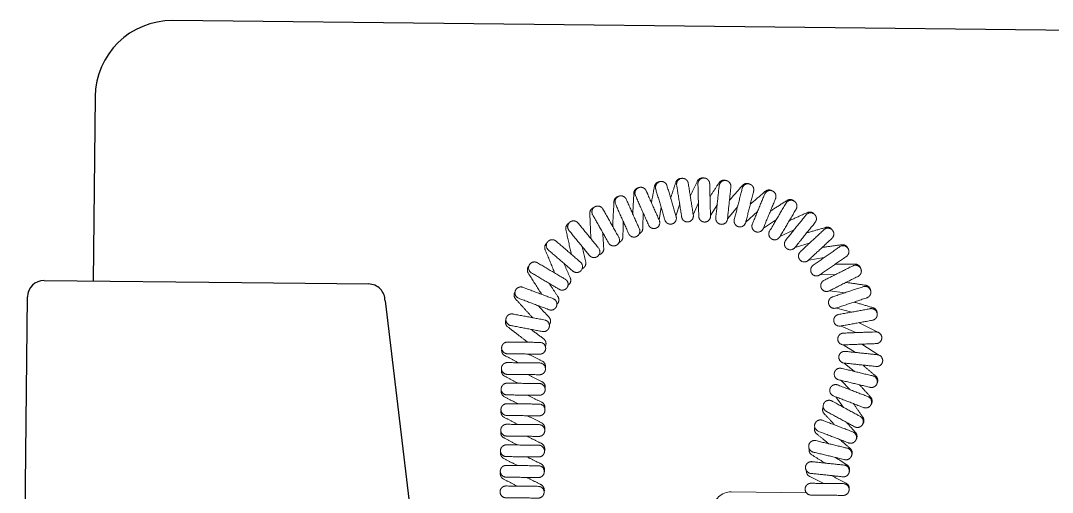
# Paper-space layout 'office1 floor1' of a CAD drawing. Header units: inches. Extents: x 0.3 to 10.8, y 1.4 to 4.2.
# Drawn here: x 1.2746 to 1.3861, y 2.1834 to 2.2344 of the extents above; entities that cross this region are included whole.
import ezdxf

# ---------------------------------------------------------------- set-up
doc = ezdxf.new("R2010")
doc.units = ezdxf.units.IN
doc.header["$MEASUREMENT"] = 0
doc.layers.get('0').update_dxf_attribs({"lineweight": 0})
doc.layers.add('EQUI', color=3, linetype='Continuous', lineweight=0)
doc.layers.add('EQUIP', color=3, linetype='Continuous', lineweight=0)

# ---------------------------------------------------------------- blocks, each defined once
blk = doc.blocks.new('IP PHONE')
at = {"layer": 'EQUI'}
blk.add_lwpolyline([(-60.62395608199586, 91.66312525438843), (-65.02895338892995, 91.66312525438843, 0.414213562373095), (-67.52839207394572, 89.16368656937266), (-67.52839207394572, 2.499438685015775, 0.414213562373095), (-65.02895338892995, 0), (-54.51309912833692, 0)], format="xyb", dxfattribs=at)
at = {"layer": 'EQUIP'}
for p, q in [((-54.01247084581138, -2.297539286104779), (-52.01555963078982, -1.331445680657737)), ((-50.47345876672864, -13.49976876071486), (-49.38252923803094, -12.01352599294779)), ((-49.75549662175428, -15.82632730683821), (-48.47990652803492, -14.49519442017538)), ((-49.34735356656444, -18.22669468522861), (-47.90892861007029, -17.07344775027735)), ((-49.5181211518925, -20.81866737545334), (-47.78428866033039, -19.76776699611037)), ((-44.52741616890253, -19.43877018401949), (-46.90179210156941, -20.94155242386901)), ((-49.86416788289517, -23.44914889695877), (-47.75466215439593, -22.55202922846655)), ((-44.67545505629053, -22.64253761347672), (-47.31517659470865, -23.95498281197121)), ((-50.51830206426314, -25.97692367021676), (-48.37413289917868, -25.40812674944056)), ((-51.5255179436316, -28.38587633171176), (-49.3222250968339, -28.12801602953476)), ((-52.86531153799626, -30.62696756974799), (-50.64774769360173, -30.68529317992994)), ((-54.51040850174383, -32.65457522179184), (-52.32371686687645, -33.02789939705218)), ((-56.42731941028103, -34.42742303894107), (-54.31601469678702, -35.10814598584278)), ((-58.57702147667374, -35.90942095097148), (-56.58408377325236, -36.88368511488807)), ((-60.91575296259975, -37.0703997738313), (-59.08175275415721, -38.31837193431528)), ((-75.58405773686121, -38.0794526478382), (-75.30755911319795, -39.88203479581136)), ((-73.21690949007893, -38.62250035813986), (-72.70749216907029, -40.37357085358764)), ((-70.79913059247656, -38.85192737612562), (-70.06551083600397, -40.52152491366746)), ((-68.3720898678888, -38.76380813737148), (-67.42682013609857, -40.32336544811966)), ((-65.9669860276735, -38.34177951533962), (-64.55887008579532, -40.0558976013744)), ((-63.39590405532562, -37.88672530232179), (-61.75817627753747, -39.38300034365517))]:
    blk.add_line(p, q, dxfattribs=at)
blk.add_ellipse((-53.69141485119309, -3.057465796042777), major_axis=(0.583337489018054, 0.5833374890180536), ratio=0.9999999999992037, start_param=1.185134917606463, end_param=2.416095553110706, dxfattribs=at)
for points, weights, degree, knots in [([(-96.67257109458887, -0.4736809569450884), (-94.40392067704991, -0.4736809569450884), (-92.13527025951095, -0.4736809569450884), (-91.31030647110354, -0.4736809613508512), (-91.3103064711018, 0.3512828270582986), (-91.31030647110003, 1.176246615467448), (-92.13527025950918, 1.176246615468926), (-94.40392067704991, 1.176246620285269), (-96.67257109458887, 1.176246620285269), (-97.49753488299567, 1.176246615469324), (-97.49753488299743, 0.3512828270607713), (-97.49753488299919, -0.4736809613477817), (-96.67257109459064, -0.4736809613487765)], [1, 1, 1, 0.7071067811865476, 1, 0.7071067811865476, 1, 1, 1, 0.7071067811865476, 1, 0.7071067811865476, 1], 2, [0, 0, 0, 1, 1, 2.570796326794897, 2.570796326794897, 4.141592653589793, 4.141592653589793, 5.141592653589793, 5.141592653589793, 6.71238898038469, 6.71238898038469, 8.283185307179586, 8.283185307179586, 8.283185307179586]), ([(-93.78874042309354, -1.711126637562643), (-92.79028480636211, -1.228079834839122), (-91.79182918963068, -0.7450330321156002), (-91.11526744669631, -0.3882868928917276), (-91.31030646094308, 0.3512828312124157)], [1, 1, 1, 0.7827640608146996, 1], 2, [0, 0, 0, 1, 1, 2.343402560666815, 2.343402560666815, 2.343402560666815]), ([(-49.2985987199346, 0.3214553588456397), (-51.56724913747348, 0.3214553588456397), (-53.83589955501236, 0.3214553588456397), (-54.66086334342123, 0.3214553632491572), (-54.66086334342123, -0.50350842515968), (-54.66086334342123, -1.328472213568546), (-53.83589955501236, -1.328472213568119), (-51.56724913747348, -1.328472218384491), (-49.2985987199346, -1.328472218384491), (-48.82230565462464, -1.328472213567153), (-48.58415912197023, -0.9159903193625496), (-48.34601258931588, -0.5035084251579178), (-48.58415912197086, -0.0910265309539966), (-48.82230565462584, 0.3214553632499815), (-49.29859871993517, 0.3214553632492709)], [1, 1, 1, 0.7071067811865476, 1, 0.7071067811865476, 1, 1, 1, 0.8660254037844386, 1, 0.8660254037844386, 1, 0.8660254037844386, 1], 2, [0, 0, 0, 1, 1, 2.570796326794897, 2.570796326794897, 4.141592653589793, 4.141592653589793, 5.141592653589793, 5.141592653589793, 6.18879020478639, 6.18879020478639, 7.235987755982988, 7.235987755982988, 8.283185307179586, 8.283185307179586, 8.283185307179586]), ([(-95.1139740274761, -0.4736809569450884), (-96.06499309597285, -0.9567277596684676), (-97.0160121644696, -1.439774562391847), (-97.60379422299515, -1.7138618311171), (-97.47621077054072, -2.349734491326871)], [1, 1, 1, 0.7861516919070858, 1], 2, [0, 0, 0, 1, 1, 2.332477848375039, 2.332477848375039, 2.332477848375039]), ([(-50.95873302468823, -2.44196637064158), (-49.94628328686298, -1.927717366559648), (-48.93383354903773, -1.413468362477715), (-48.34605149051077, -1.139381084528935), (-48.47363494296638, -0.5035084243200743)], [1, 1, 1, 0.7861516919074245, 1], 2, [0, 0, 0, 1, 1, 2.332477848373943, 2.332477848373943, 2.332477848373943]), ([(-96.67257109458887, -3.361054214792773), (-94.40392067704991, -3.361054214792773), (-92.13527025951095, -3.361054214792773), (-91.31030647110354, -3.361054219198536), (-91.3103064711018, -2.536090430789386), (-91.31030647110003, -1.711126642380236), (-92.13527025950918, -1.711126642378758), (-94.40392067704991, -1.711126637562643), (-96.67257109458887, -1.711126637562643), (-97.49753488299567, -1.71112664237836), (-97.49753488299743, -2.536090430786913), (-97.49753488299919, -3.361054219195466), (-96.67257109459064, -3.361054219196461)], [1, 1, 1, 0.7071067811865476, 1, 0.7071067811865476, 1, 1, 1, 0.7071067811865476, 1, 0.7071067811865476, 1], 2, [0, 0, 0, 1, 1, 2.570796326794897, 2.570796326794897, 4.141592653589793, 4.141592653589793, 5.141592653589793, 5.141592653589793, 6.71238898038469, 6.71238898038469, 8.283185307179586, 8.283185307179586, 8.283185307179586]), ([(-93.78874042309354, -4.598499895410271), (-92.79028480636211, -4.115453097297205), (-91.79182918963068, -3.63240629918414), (-91.11526744669578, -3.27566015073947), (-91.31030646094129, -2.536090426636008)], [1, 1, 1, 0.7827640608155367, 1], 2, [0, 0, 0, 1, 1, 2.343402560664125, 2.343402560664125, 2.343402560664125]), ([(-53.73548300885597, -4.36189589509803), (-51.47691297803053, -4.148269744630824), (-49.21834294720509, -3.934643594163617), (-48.39704474484375, -3.856961366644811), (-48.47472698027963, -3.035663173244359), (-48.55240921571546, -2.214364979843907), (-49.37370740911598, -2.292047215280064), (-51.6322774494212, -2.50567335983331), (-53.89084748024663, -2.719299505690117), (-54.71214566416771, -2.796981742429523), (-54.63446342873186, -3.618279935830515), (-54.55678119329599, -4.439578129231535), (-53.73548299989494, -4.361895893795065)], [1, 1, 1, 0.7071067811865476, 1, 0.7071067811865476, 1, 1, 1, 0.7071067811865477, 1, 0.7071067811865477, 1], 2, [0, 0, 0, 1, 1, 2.570796326794897, 2.570796326794897, 4.141592653589793, 4.141592653589793, 5.141592653589793, 5.141592653589793, 6.71238898038469, 6.71238898038469, 8.283185307179586, 8.283185307179586, 8.283185307179586]), ([(-95.1139740274761, -3.361054214792773), (-96.06499309597285, -3.844101017516152), (-97.0160121644696, -4.327147820239531), (-97.60379422299515, -4.601235088964955), (-97.47621077054072, -5.237107749174726)], [1, 1, 1, 0.7861516919070858, 1], 2, [0, 0, 0, 1, 1, 2.332477848375039, 2.332477848375039, 2.332477848375039]), ([(-51.86038336594589, -4.162491499555017), (-52.80891668684473, -4.737410952041643), (-53.75745000774356, -5.312330404528268), (-54.26057057615167, -5.607547610342976), (-54.14994328958227, -6.180299833269117)], [1, 1, 1, 0.8164962292832187, 1], 2, [0, 0, 0, 1, 1, 2.230960635472556, 2.230960635472556, 2.230960635472556]), ([(-50.44451152568854, -4.995882562277018), (-49.64585322239037, -4.490398366593155), (-48.8471949190922, -3.984914170909292), (-48.28783385229399, -3.656696609317521), (-48.47472698730894, -3.035663169471263)], [1, 1, 1, 0.7861516919139828, 1], 2, [0, 0, 0, 1, 1, 2.33247784835272, 2.33247784835272, 2.33247784835272]), ([(-96.67257109458887, -6.248427472640401), (-94.40392067704991, -6.248427472640401), (-92.13527025951095, -6.248427472640401), (-91.31030647110354, -6.248427477046391), (-91.3103064711018, -5.423463688637241), (-91.31030647110003, -4.598499900228092), (-92.13527025950918, -4.598499900226614), (-94.40392067704991, -4.598499895410271), (-96.67257109458887, -4.598499895410271), (-97.49753488299567, -4.598499900226216), (-97.49753488299743, -5.423463688634769), (-97.49753488299919, -6.248427477043323), (-96.67257109459064, -6.248427477044316)], [1, 1, 1, 0.7071067811865476, 1, 0.7071067811865476, 1, 1, 1, 0.7071067811865476, 1, 0.7071067811865476, 1], 2, [0, 0, 0, 1, 1, 2.570796326794897, 2.570796326794897, 4.141592653589793, 4.141592653589793, 5.141592653589793, 5.141592653589793, 6.71238898038469, 6.71238898038469, 8.283185307179586, 8.283185307179586, 8.283185307179586]), ([(-93.78874042309354, -7.485873153257842), (-92.79028480636211, -7.002826355144805), (-91.79182918963068, -6.519779557031768), (-91.11526744669573, -6.163033408586557), (-91.31030646094206, -5.423463684483096)], [1, 1, 1, 0.7827640608153074, 1], 2, [0, 0, 0, 1, 1, 2.343402560664862, 2.343402560664862, 2.343402560664862]), ([(-53.21337923378491, -7.322871987545454), (-51.00201538345257, -6.816270894658459), (-48.79065153312024, -6.309669801771463), (-47.98651923125657, -6.125451226511359), (-48.17073781027727, -5.321318919407219), (-48.354956389298, -4.517186612303078), (-49.15908869640202, -4.70140519132346), (-51.37045254275421, -5.20800628797042), (-53.58181638386588, -5.714607380857387), (-54.3859486857302, -5.898825956117776), (-54.20173010670953, -6.702958263222456), (-54.01751152768881, -7.507090570327136), (-53.2133792205841, -7.322871991306272)], [1, 1, 1, 0.7071067811865476, 1, 0.7071067811865476, 1, 1, 1, 0.7071067811865476, 1, 0.7071067811865476, 1], 2, [0, 0, 0, 1, 1, 2.570796326794897, 2.570796326794897, 4.141592653589793, 4.141592653589793, 5.141592653589793, 5.141592653589793, 6.71238898038469, 6.71238898038469, 8.283185307179586, 8.283185307179586, 8.283185307179586]), ([(-49.86781059586093, -7.521876835578894), (-49.1419638512215, -6.91647130508602), (-48.41611710658208, -6.311065774593146), (-47.90438244357, -5.912644882247747), (-48.1707378120357, -5.321318918845918)], [1, 1, 1, 0.786151691920924, 1], 2, [0, 0, 0, 1, 1, 2.332477848330258, 2.332477848330258, 2.332477848330258]), ([(-95.1139740274761, -6.248427472640401), (-96.06499309597285, -6.731474275363894), (-97.0160121644696, -7.214521078087387), (-97.60379422299515, -7.488608356033154), (-97.47621077054072, -8.124481016242925)], [1, 1, 1, 0.7861516919070858, 1], 2, [0, 0, 0, 1, 1, 2.332477848375039, 2.332477848375039, 2.332477848375039]), ([(-51.38034883075125, -6.880423917069663), (-52.24572526124564, -7.574233294301706), (-53.11110169174003, -8.268042671533749), (-53.57138441360712, -8.626404663476592), (-53.3869443920812, -9.179817153253481)], [1, 1, 1, 0.8164962292908878, 1], 2, [0, 0, 0, 1, 1, 2.230960635445989, 2.230960635445989, 2.230960635445989]), ([(-52.309257178699, -10.19036831003007), (-50.18293657133992, -9.399460358913416), (-48.05661596398085, -8.608552407796765), (-47.28340847292569, -8.32094951078534), (-47.5710113645668, -7.547742016702983), (-47.85861425620789, -6.774534522620628), (-48.63182175029024, -7.062137414261684), (-50.75814236067612, -7.853045369228568), (-52.88446296803528, -8.643953320345133), (-53.65767045909092, -8.931556208135333), (-53.37006756745043, -9.704763702218088), (-53.08246467580997, -10.47797119630087), (-52.30925718172711, -10.19036830466013)], [1, 1, 1, 0.7071067811865476, 1, 0.7071067811865476, 1, 1, 1, 0.7071067811865476, 1, 0.7071067811865476, 1], 2, [0, 0, 0, 1, 1, 2.570796326794897, 2.570796326794897, 4.141592653589793, 4.141592653589793, 5.141592653589793, 5.141592653589793, 6.71238898038469, 6.71238898038469, 8.283185307179586, 8.283185307179586, 8.283185307179586]), ([(-96.67257109458887, -9.135800730488256), (-94.40392067704991, -9.135800730488256), (-92.13527025951095, -9.135800730488256), (-91.31030647110354, -9.135800734893962), (-91.3103064711018, -8.310836946484812), (-91.31030647110003, -7.485873158075663), (-92.13527025950918, -7.485873158074185), (-94.40392067704991, -7.485873153257842), (-96.67257109458887, -7.485873153257842), (-97.49753488299567, -7.485873158073787), (-97.49753488299743, -8.31083694648234), (-97.49753488299919, -9.135800734890893), (-96.67257109459064, -9.135800734891887)], [1, 1, 1, 0.7071067811865476, 1, 0.7071067811865476, 1, 1, 1, 0.7071067811865476, 1, 0.7071067811865476, 1], 2, [0, 0, 0, 1, 1, 2.570796326794897, 2.570796326794897, 4.141592653589793, 4.141592653589793, 5.141592653589793, 5.141592653589793, 6.71238898038469, 6.71238898038469, 8.283185307179586, 8.283185307179586, 8.283185307179586]), ([(-93.78874042309354, -10.37324642032632), (-92.79028480636211, -9.890199617602974), (-91.79182918963068, -9.407152814879623), (-91.20404713323592, -9.133065537926626), (-91.33163058298729, -8.497192879573845)], [1, 1, 1, 0.7861516929963273, 1], 2, [0, 0, 0, 1, 1, 2.332477844850177, 2.332477844850177, 2.332477844850177]), ([(-48.96633500362009, -9.950986305638367), (-48.32571926125289, -9.256018091254617), (-47.68510351888568, -8.561049876870868), (-47.229751179038, -8.099242752457343), (-47.57101136675453, -7.547742016673368)], [1, 1, 1, 0.7861516919256736, 1], 2, [0, 0, 0, 1, 1, 2.332477848314888, 2.332477848314888, 2.332477848314888]), ([(-95.1139740274761, -9.135800730488228), (-96.06499309597285, -9.618847533211579), (-97.0160121644696, -10.10189433593496), (-97.60379422299515, -10.37598161388104), (-97.47621077054072, -11.01185427409081)], [1, 1, 1, 0.7861516919070858, 1], 2, [0, 0, 0, 1, 1, 2.332477848375039, 2.332477848375039, 2.332477848375039]), ([(-50.54965966518682, -9.512446962751085), (-51.31707238876251, -10.3132749956512), (-52.0844851123382, -11.11410302855131), (-52.49405442526432, -11.52947813604771), (-52.23895748868455, -12.05408185154906)], [1, 1, 1, 0.8164962292953889, 1], 2, [0, 0, 0, 1, 1, 2.230960635430397, 2.230960635430397, 2.230960635430397]), ([(-47.8009282590159, -9.333851106988902), (-49.80582369318265, -10.39553325915267), (-51.81071912734939, -11.45721541131644), (-52.539772014026, -11.84328165324007), (-52.15370577498362, -12.57233453970167), (-51.76763953594121, -13.30138742616333), (-51.03858664947956, -12.9153211871209), (-49.03369121552868, -11.85363903322781), (-47.02879578136219, -10.79195687645358), (-46.29974289468598, -10.40589063453064), (-46.68580913372784, -9.676837748069488), (-47.07187537276974, -8.94778486160834), (-47.80092825923077, -9.333851100649923)], [1, 1, 1, 0.7071067811865476, 1, 0.7071067811865476, 1, 1, 1, 0.7071067811865476, 1, 0.7071067811865476, 1], 2, [0, 0, 0, 1, 1, 2.570796326794897, 2.570796326794897, 4.141592653589793, 4.141592653589793, 5.141592653589793, 5.141592653589793, 6.712388980384689, 6.712388980384689, 8.283185307179586, 8.283185307179586, 8.283185307179586]), ([(-47.99151312183557, -12.57658223517097), (-47.32908755511352, -11.63647543689902), (-46.66666198839147, -10.69636863862706), (-46.27548318254477, -10.17907692465633), (-46.68580913309097, -9.676837746977611)], [1, 1, 1, 0.7861516919268771, 1], 2, [0, 0, 0, 1, 1, 2.332477848310993, 2.332477848310993, 2.332477848310993]), ([(-96.67257109458887, -12.02317399755646), (-94.40392067704991, -12.02317399755646), (-92.13527025951095, -12.02317399755646), (-91.31030647110354, -12.02317399274187), (-91.3103064711018, -11.19821020433272), (-91.31030647110003, -10.37324641592357), (-92.13527025950918, -10.3732464159221), (-94.40392067704991, -10.37324642032632), (-96.67257109458887, -10.37324642032632), (-97.49753488299567, -10.3732464159217), (-97.49753488299743, -11.19821020433028), (-97.49753488299919, -12.0231739927388), (-96.67257109459064, -12.0231739927398)], [1, 1, 1, 0.7071067811865476, 1, 0.7071067811865476, 1, 1, 1, 0.7071067811865476, 1, 0.7071067811865476, 1], 2, [0, 0, 0, 1, 1, 2.570796326794897, 2.570796326794897, 4.141592653589793, 4.141592653589793, 5.141592653589793, 5.141592653589793, 6.71238898038469, 6.71238898038469, 8.283185307179586, 8.283185307179586, 8.283185307179586]), ([(-93.78874042309354, -13.26061967817395), (-92.79028480636211, -12.77757287545057), (-91.79182918963068, -12.29452607272719), (-91.20404713323592, -12.02043879577457), (-91.33163058298729, -11.38456613742176)], [1, 1, 1, 0.7861516929963273, 1], 2, [0, 0, 0, 1, 1, 2.332477844850177, 2.332477844850177, 2.332477844850177]), ([(-95.1139740274761, -12.02317399755646), (-96.06499309597285, -12.50622079566963), (-97.0160121644696, -12.98926759378281), (-97.60379422299515, -13.26335487172866), (-97.47621077054072, -13.89922753193844)], [1, 1, 1, 0.7861516919070858, 1], 2, [0, 0, 0, 1, 1, 2.332477848375039, 2.332477848375039, 2.332477848375039]), ([(-46.56206859772419, -12.04488488475681), (-48.6883892050835, -12.83579283587343), (-50.8147098124428, -13.62670078699006), (-51.58791730349842, -13.9143036747806), (-51.30031441185727, -14.68751116886352), (-51.01271152021613, -15.46071866294648), (-50.23950402613312, -15.17311577130511), (-48.11318342496767, -14.38220781633791), (-45.9868628083882, -13.59129986522129), (-45.21365531733221, -13.30369697743072), (-45.50125820897318, -12.53048948334811), (-45.78886110061416, -11.7572819892655), (-46.56206859469683, -12.04488488090664)], [1, 1, 1, 0.7071067811865476, 1, 0.7071067811865476, 1, 1, 1, 0.7071067811865476, 1, 0.7071067811865476, 1], 2, [0, 0, 0, 1, 1, 2.570796326794897, 2.570796326794897, 4.141592653589793, 4.141592653589793, 5.141592653589792, 5.141592653589792, 6.712388980384691, 6.712388980384691, 8.283185307179586, 8.283185307179586, 8.283185307179586]), ([(-47.17428435152601, -15.23499768425751), (-46.39481736662987, -14.38939751388679), (-45.61535038173372, -13.54379734351608), (-45.15999802344444, -13.08199021910275), (-45.5012582111618, -12.53048948331815)], [1, 1, 1, 0.7861516919252202, 1], 2, [0, 0, 0, 1, 1, 2.332477848316355, 2.332477848316355, 2.332477848316355]), ([(-96.67257109458887, -14.91054725540437), (-94.40392067704991, -14.91054725540437), (-92.13527025951095, -14.91054725540437), (-91.31030647110354, -14.91054725058945), (-91.3103064711018, -14.0855834621803), (-91.31030647110003, -13.26061967377115), (-92.13527025950918, -13.26061967376967), (-94.40392067704991, -13.26061967817395), (-96.67257109458887, -13.26061967817395), (-97.49753488299567, -13.26061967376927), (-97.49753488299743, -14.08558346217785), (-97.49753488299919, -14.91054725058638), (-96.67257109459064, -14.91054725058737)], [1, 1, 1, 0.7071067811865476, 1, 0.7071067811865476, 1, 1, 1, 0.7071067811865476, 1, 0.7071067811865476, 1], 2, [0, 0, 0, 1, 1, 2.570796326794897, 2.570796326794897, 4.141592653589793, 4.141592653589793, 5.141592653589793, 5.141592653589793, 6.71238898038469, 6.71238898038469, 8.283185307179586, 8.283185307179586, 8.283185307179586]), ([(-93.78874042309354, -16.14799293602186), (-92.79028480636211, -15.66494613329837), (-91.79182918963068, -15.18189933057488), (-91.20404713323592, -14.90781206284271), (-91.33163058298729, -14.2719394044899)], [1, 1, 1, 0.7861516929963273, 1], 2, [0, 0, 0, 1, 1, 2.332477844850177, 2.332477844850177, 2.332477844850177]), ([(-95.1139740274761, -14.91054725540437), (-96.06499309597285, -15.3935940535174), (-97.0160121644696, -15.87664085163044), (-97.60379422299515, -16.15072812957632), (-97.47621077054072, -16.78660078978606)], [1, 1, 1, 0.7861516919070858, 1], 2, [0, 0, 0, 1, 1, 2.332477848375039, 2.332477848375039, 2.332477848375039]), ([(-45.68766848096089, -14.89442901907046), (-47.89903232207274, -15.40103011195748), (-50.11039616318459, -15.90763120484451), (-50.91452848349039, -16.09184978932478), (-50.73030990446983, -16.89598209642946), (-50.54609132544931, -17.7001144035342), (-49.7419590183446, -17.51589582451376), (-47.53059517199216, -17.00929472786615), (-45.31923133088043, -16.50269363497915), (-44.51509901057571, -16.31847505971814), (-44.69931758959626, -15.51434275261414), (-44.88353616861676, -14.71021044551009), (-45.6876684757209, -14.89442902453098)], [1, 1, 1, 0.7071067811865476, 1, 0.7071067811865476, 1, 1, 1, 0.7071067811865476, 1, 0.7071067811865476, 1], 2, [0, 0, 0, 1, 1, 2.570796326794897, 2.570796326794897, 4.141592653589793, 4.141592653589793, 5.141592653589793, 5.141592653589793, 6.71238898038469, 6.71238898038469, 8.283185307179586, 8.283185307179586, 8.283185307179586]), ([(-46.71103990325497, -17.97733977878397), (-45.82786840379867, -17.2407146932924), (-44.94469690434238, -16.50408960780084), (-44.43296222288929, -16.10566871545512), (-44.69931759135514, -15.51434275205378)], [1, 1, 1, 0.7861516919211186, 1], 2, [0, 0, 0, 1, 1, 2.332477848329628, 2.332477848329628, 2.332477848329628]), ([(-96.67257109458887, -17.797920513252), (-94.40392067704991, -17.797920513252), (-92.13527025951095, -17.797920513252), (-91.31030647110354, -17.7979205084371), (-91.3103064711018, -16.97295672002798), (-91.31030647110003, -16.14799293161883), (-92.13527025950918, -16.14799293161735), (-94.40392067704991, -16.14799293602186), (-96.67257109458887, -16.14799293602186), (-97.49753488299567, -16.14799293161695), (-97.49753488299743, -16.97295672002554), (-97.49753488299919, -17.79792050843406), (-96.67257109459064, -17.79792050843506)], [1, 1, 1, 0.7071067811865476, 1, 0.7071067811865476, 1, 1, 1, 0.7071067811865476, 1, 0.7071067811865476, 1], 2, [0, 0, 0, 1, 1, 2.570796326794897, 2.570796326794897, 4.141592653589793, 4.141592653589793, 5.141592653589793, 5.141592653589793, 6.71238898038469, 6.71238898038469, 8.283185307179586, 8.283185307179586, 8.283185307179586]), ([(-93.78874042309354, -19.03536619386949), (-92.79028480636211, -18.55231939114611), (-91.79182918963068, -18.06927258842273), (-91.20404713323592, -17.79518532069034), (-91.33163058298729, -17.15931266233753)], [1, 1, 1, 0.7861516929963273, 1], 2, [0, 0, 0, 1, 1, 2.332477844850177, 2.332477844850177, 2.332477844850177]), ([(-95.1139740274761, -17.797920513252), (-96.06499309597285, -18.28096731597537), (-97.0160121644696, -18.76401411869875), (-97.60379422299515, -19.03810138742415), (-97.47621077054072, -19.67397404763392)], [1, 1, 1, 0.7861516919070858, 1], 2, [0, 0, 0, 1, 1, 2.332477848375039, 2.332477848375039, 2.332477848375039]), ([(-49.2260881183542, -19.90413915066495), (-46.96751808654068, -19.69051300471466), (-44.70894805472719, -19.47688685876437), (-43.88764986011671, -19.39920462208113), (-43.96533209679998, -18.57790642747059), (-44.04301433348326, -17.75660823286006), (-44.86431252809376, -17.83429046954336), (-47.12288255891917, -18.04791662001062), (-49.38145258974458, -18.26154277047789), (-50.20275077366656, -18.3392250072169), (-50.1250685382301, -19.16052320061794), (-50.0473863027936, -19.98182139401894), (-49.22608810939258, -19.90413915858267)], [1, 1, 1, 0.7071067811865476, 1, 0.7071067811865476, 1, 1, 1, 0.7071067811865476, 1, 0.7071067811865476, 1], 2, [0, 0, 0, 1, 1, 2.570796326794897, 2.570796326794897, 4.141592653589793, 4.141592653589793, 5.141592653589793, 5.141592653589793, 6.71238898038469, 6.71238898038469, 8.283185307179586, 8.283185307179586, 8.283185307179586]), ([(-96.67257109458887, -20.68529377109985), (-94.40392067704991, -20.68529377109985), (-92.13527025951095, -20.68529377109985), (-91.31030647110354, -20.68529377550558), (-91.3103064711018, -19.86032998709646), (-91.31030647110003, -19.03536619868734), (-92.13527025950918, -19.03536619868584), (-94.40392067704991, -19.03536619386949), (-96.67257109458887, -19.03536619386949), (-97.49753488299567, -19.03536619868544), (-97.49753488299743, -19.86032998709402), (-97.49753488299919, -20.68529377550254), (-96.67257109459064, -20.68529377550354)], [1, 1, 1, 0.7071067811865476, 1, 0.7071067811865476, 1, 1, 1, 0.7071067811865476, 1, 0.7071067811865476, 1], 2, [0, 0, 0, 1, 1, 2.570796326794897, 2.570796326794897, 4.141592653589793, 4.141592653589793, 5.141592653589793, 5.141592653589793, 6.71238898038469, 6.71238898038469, 8.283185307179586, 8.283185307179586, 8.283185307179586]), ([(-93.42320234371255, -22.50449212371655), (-92.8235979205828, -22.07176663415), (-92.22399349745304, -21.63904114458346), (-91.62438907432329, -21.20631565501691), (-91.29966140691705, -20.97893889921372), (-91.18490267579959, -20.59949367356942), (-91.32919480169505, -20.23026741628479), (-91.3396405098948, -20.20353810088142), (-91.35129236284229, -20.1778364461704), (-91.36396972679421, -20.15300854840341)], [1, 1, 1, 1, 0.8574344620050542, 0.8574344620050542, 1, 1, 1, 1], 3, [0, 0, 0, 0, 1, 1, 1, 2.332477844813758, 2.332477844813758, 2.332477844813758, 2.444978310368781, 2.444978310368781, 2.444978310368781, 2.444978310368781]), ([(-93.83791761058325, -20.68529377109985), (-95.24324098903773, -21.74148305784777), (-96.64856436749221, -22.7976723445957), (-97.1798219408456, -23.16966290358943), (-96.94375863906185, -23.77372059525538)], [1, 1, 1, 0.7861516919188023, 1], 2, [0, 0, 0, 1, 1, 2.332477848337123, 2.332477848337123, 2.332477848337123]), ([(-49.51595683285728, -22.46654728552323), (-47.2499736153174, -22.5765235719908), (-44.98399039777752, -22.68649985845838), (-44.159996503077, -22.72649122770372), (-44.12000512577853, -21.90249733092594), (-44.08001374848016, -21.07850343414816), (-44.90400764525793, -21.03851205684913), (-47.16999086487579, -20.92853577615872), (-49.43597408241573, -20.81855948508087), (-50.25996797711582, -20.77856810661439), (-50.29995935441485, -21.60256200339248), (-50.33995073171388, -22.42655590017057), (-49.51595683493582, -22.46654727746977)], [1, 1, 1, 0.7071067811865476, 1, 0.7071067811865476, 1, 1, 1, 0.7071067811865476, 1, 0.7071067811865476, 1], 2, [0, 0, 0, 1, 1, 2.570796326794897, 2.570796326794897, 4.141592653589793, 4.141592653589793, 5.141592653589793, 5.141592653589793, 6.71238898038469, 6.71238898038469, 8.283185307179586, 8.283185307179586, 8.283185307179586]), ([(-95.9767142207827, -24.63012553738997), (-93.74252969974833, -24.23617852545124), (-91.50834517871397, -23.8422315135125), (-90.69591444262898, -23.69897805652417), (-90.8391679011483, -22.88654732174828), (-90.98242135966763, -22.07411658697242), (-91.79485209444346, -22.21737004549141), (-94.02903663261029, -22.61131705896082), (-96.2632211536449, -23.00526407089956), (-96.73227825837411, -23.08797149220828), (-96.89518008082473, -23.53554057101536), (-97.05808190327531, -23.9831096498225), (-96.7519266223054, -24.34797130579074), (-96.44577134133543, -24.71283296175898), (-95.9767142379149, -24.63012553892014)], [1, 1, 1, 0.7071067811865476, 1, 0.7071067811865476, 1, 1, 1, 0.8660254037844386, 1, 0.8660254037844386, 1, 0.8660254037844386, 1], 2, [0, 0, 0, 1, 1, 2.570796326794897, 2.570796326794897, 4.141592653589793, 4.141592653589793, 5.141592653589793, 5.141592653589793, 6.188790204786391, 6.188790204786391, 7.235987755982988, 7.235987755982988, 8.283185307179586, 8.283185307179586, 8.283185307179586]), ([(-92.46081019574302, -25.85743921431424), (-91.94545710649665, -25.32716758241236), (-91.43010401725029, -24.79689595051047), (-90.91475092800391, -24.26662431860859), (-90.63444017348604, -23.98631355457836), (-90.58731486409523, -23.59270530721182), (-90.79353033509032, -23.25414449113882), (-90.80845884158305, -23.22963514023248), (-90.8243967166725, -23.20634728160621), (-90.84119279610512, -23.18409798310885)], [1, 1, 1, 1, 0.8574344620095674, 0.8574344620095674, 1, 1, 1, 1], 3, [0, 0, 0, 0, 1, 1, 1, 2.332477844791851, 2.332477844791851, 2.332477844791851, 2.444978273889613, 2.444978273889613, 2.444978273889613, 2.444978273889613]), ([(-93.18512548912543, -24.13789312064063), (-94.38569350260155, -25.42206836376582), (-95.58626151607768, -26.70624360689101), (-96.0448526130657, -27.16483470099844), (-95.70748212592076, -27.7187234368424)], [1, 1, 1, 0.7861516919253416, 1], 2, [0, 0, 0, 1, 1, 2.332477848315961, 2.332477848315961, 2.332477848315961]), ([(-50.22945654475257, -25.07117724777862), (-48.00218902170087, -25.50251716998295), (-45.77492149864918, -25.93385709218728), (-44.9650060482094, -26.09070797246622), (-44.80815516729294, -25.2807925118524), (-44.65130428637653, -24.47087705123863), (-45.46121974699028, -24.31402617032228), (-47.68848726177441, -23.88268624748019), (-49.91575478482633, -23.45134632527584), (-50.72567023526688, -23.29449544499676), (-50.88252111618331, -24.10441090561113), (-51.03937199709975, -24.91432636622551), (-50.22945653648537, -25.07117724714175)], [1, 1, 1, 0.7071067811865476, 1, 0.7071067811865476, 1, 1, 1, 0.7071067811865476, 1, 0.7071067811865476, 1], 2, [0, 0, 0, 1, 1, 2.570796326794897, 2.570796326794897, 4.141592653589793, 4.141592653589793, 5.141592653589793, 5.141592653589793, 6.71238898038469, 6.71238898038469, 8.283185307179586, 8.283185307179586, 8.283185307179586]), ([(-94.60641615329342, -28.39419216090556), (-92.47458209089459, -27.61826802053844), (-90.34274802849575, -26.84234388017131), (-89.56753564379747, -26.56018964837853), (-89.8496898769863, -25.78497726400848), (-90.13184411017514, -25.00976487963845), (-90.90705649454523, -25.29191911282736), (-93.03889055661591, -26.06784325459049), (-95.170724619015, -26.84376739495747), (-95.94593698527045, -27.1259216267524), (-95.66378275208172, -27.90113401112102), (-95.38162851889295, -28.67634639548965), (-94.60641613452401, -28.3941921623)], [1, 1, 1, 0.7071067811865476, 1, 0.7071067811865476, 1, 1, 1, 0.7071067811865476, 1, 0.7071067811865476, 1], 2, [0, 0, 0, 1, 1, 2.570796326794897, 2.570796326794897, 4.141592653589793, 4.141592653589793, 5.141592653589793, 5.141592653589793, 6.71238898038469, 6.71238898038469, 8.283185307179586, 8.283185307179586, 8.283185307179586]), ([(-90.93080581874136, -28.99232986761382), (-90.30764129031613, -28.07477125716241), (-89.68447676189089, -27.157212646711), (-89.27150072020308, -26.56742172076413), (-89.80001640447489, -26.07847005132744)], [1, 1, 1, 0.7534095537157942, 1], 2, [0, 0, 0, 1, 1, 2.435128621258849, 2.435128621258849, 2.435128621258849]), ([(-51.11071130050715, -27.53045610474396), (-48.96750023065516, -28.27437882886545), (-46.82428916080318, -29.01830155298694), (-46.0449396715175, -29.28881890052104), (-45.77442231860115, -28.50946941925083), (-45.50390496568476, -27.73011993798062), (-46.28325444695491, -27.45960258506445), (-48.42646552723258, -26.71567986478183), (-50.56967659708454, -25.97175714066037), (-51.34902608637015, -25.70123979312511), (-51.6195434392871, -26.4805892743959), (-51.89006079220408, -27.25993875566672), (-51.11071131093343, -27.53045610858318)], [1, 1, 1, 0.7071067811865477, 1, 0.7071067811865477, 1, 1, 1, 0.7071067811865476, 1, 0.7071067811865476, 1], 2, [0, 0, 0, 0.9999999999999996, 0.9999999999999996, 2.570796326794896, 2.570796326794896, 4.141592653589793, 4.141592653589793, 5.141592653589793, 5.141592653589793, 6.71238898038469, 6.71238898038469, 8.283185307179586, 8.283185307179586, 8.283185307179586]), ([(-48.06724351096358, -26.84036819832482), (-46.75010697678223, -26.4635120173632), (-45.43297044260089, -26.08665583640158), (-44.80379785423784, -25.92932361480669), (-44.80815516523782, -25.28079251206043)], [1, 1, 1, 0.786151691890753, 1], 2, [0, 0, 0, 1, 1, 2.332477848427893, 2.332477848427893, 2.332477848427893]), ([(-91.942713181795, -27.42468357314021), (-92.90204717586565, -28.89782575693937), (-93.8613811699363, -30.37096794073852), (-94.23337172932978, -30.90222550549472), (-93.80494488834762, -31.3891156565707)], [1, 1, 1, 0.7861516919263196, 1], 2, [0, 0, 0, 1, 1, 2.332477848312797, 2.332477848312797, 2.332477848312797]), ([(-92.60331265264023, -31.86312439338025), (-90.63860375714398, -30.72879918461072), (-88.67389486164774, -29.5944739758412), (-87.95945527529221, -29.18199208451664), (-88.37193716954397, -28.46755248657995), (-88.78441906379572, -27.75311288864325), (-89.49885866173258, -28.16559478289531), (-91.46356755036942, -29.29991999459205), (-93.428276445866, -30.43424520336151), (-93.84075834691436, -30.67239173311711), (-93.84075834688224, -31.14868479842637), (-93.84075834685017, -31.62497786373563), (-93.42827645262992, -31.86312439636247), (-93.01579455840968, -32.10127092898931), (-92.60331266422156, -31.86312439630686)], [1, 1, 1, 0.7071067811865476, 1, 0.7071067811865476, 1, 1, 1, 0.8660254037844386, 1, 0.8660254037844386, 1, 0.8660254037844386, 1], 2, [0, 0, 0, 1, 1, 2.570796326794897, 2.570796326794897, 4.141592653589793, 4.141592653589793, 5.141592653589793, 5.141592653589793, 6.188790204786391, 6.188790204786391, 7.235987755982988, 7.235987755982988, 8.283185307179586, 8.283185307179586, 8.283185307179586]), ([(-88.87967759630811, -31.81391201081874), (-88.42531271615769, -30.80208179200596), (-87.97094783600727, -29.79025157319319), (-87.6666619304172, -29.13770835675167), (-88.27205384025783, -28.74796074728017)], [1, 1, 1, 0.7534095537087544, 1], 2, [0, 0, 0, 1, 1, 2.435128621280261, 2.435128621280261, 2.435128621280261]), ([(-52.33298804356099, -29.83928742715977), (-50.31746300621586, -30.88064882368784), (-48.30193796887073, -31.9220102202159), (-47.56901978691084, -32.30068708879971), (-47.19034291519679, -31.56776889485597), (-46.81166604348272, -30.83485070091223), (-47.54458423742685, -30.45617382919741), (-49.56010925909519, -29.41481243875904), (-51.57563428721971, -28.37345104223101), (-52.30855248761947, -27.99477416442659), (-52.68722935933414, -28.72769235837093), (-53.06590623104882, -29.46061055231527), (-52.33298803710471, -29.83928742402949)], [1, 1, 1, 0.7071067811865477, 1, 0.7071067811865477, 1, 1, 1, 0.7071067811865476, 1, 0.7071067811865476, 1], 2, [0, 0, 0, 1, 1, 2.570796326794896, 2.570796326794896, 4.141592653589793, 4.141592653589793, 5.141592653589793, 5.141592653589793, 6.71238898038469, 6.71238898038469, 8.283185307179586, 8.283185307179586, 8.283185307179586]), ([(-49.22228861256087, -29.58935425010554), (-47.8649263982164, -29.40378199257526), (-46.50756418387192, -29.21820973504498), (-45.86240496588198, -29.15201951859542), (-45.7744223267469, -28.5094694173293)], [1, 1, 1, 0.7861516918770224, 1], 2, [0, 0, 0, 1, 1, 2.332477848472326, 2.332477848472326, 2.332477848472326]), ([(-90.14843071772566, -30.44579765137729), (-90.83738182425333, -32.06314609959915), (-91.526332930781, -33.68049454782101), (-91.80042020898577, -34.26827659883503), (-91.29395454692164, -34.67337425428515)], [1, 1, 1, 0.7861516919216391, 1], 2, [0, 0, 0, 1, 1, 2.332477848327943, 2.332477848327943, 2.332477848327943]), ([(-90.0282670531866, -34.9315204824141), (-88.29038000272644, -33.47326010635686), (-86.55249295226628, -32.01499973029962), (-85.92053402512843, -31.48472321948342), (-86.45081052680626, -30.8527642936383), (-86.98108702848413, -30.22080536779315), (-87.61304595432887, -30.75108186947051), (-89.35093300349527, -32.20934225482978), (-91.08882005395554, -33.66760263088702), (-91.7207789810928, -34.19787913248406), (-91.19050247941547, -34.82983805832809), (-90.66022597773816, -35.4617969841721), (-90.02826705189406, -34.93152048249473)], [1, 1, 1, 0.7071067811865476, 1, 0.7071067811865476, 1, 1, 1, 0.7071067811865476, 1, 0.7071067811865476, 1], 2, [0, 0, 0, 1, 1, 2.570796326794897, 2.570796326794897, 4.141592653589793, 4.141592653589793, 5.141592653589793, 5.141592653589793, 6.71238898038469, 6.71238898038469, 8.283185307179586, 8.283185307179586, 8.283185307179586]), ([(-86.3697480060319, -34.23645329860392), (-86.09798842596467, -33.16109542687002), (-85.82622884589745, -32.08573755513612), (-85.63987868266565, -31.39026923367706), (-86.30375229124849, -31.11156796806895)], [1, 1, 1, 0.7534095536974895, 1], 2, [0, 0, 0, 1, 1, 2.435128621314524, 2.435128621314524, 2.435128621314524]), ([(-53.87140471578692, -31.9506700548157), (-52.02459600005659, -33.26827101733491), (-50.17778728432626, -34.58587197985412), (-49.50622048563699, -35.06499960045772), (-49.02709286422447, -34.3934327947084), (-48.54796524281199, -33.7218659889591), (-49.2195320485616, -33.24273836754614), (-51.06634075291146, -31.92513740882831), (-52.91314946864173, -30.60753645091944), (-53.58471628577041, -30.12840883031506), (-54.06384390718407, -30.79997563606497), (-54.54297152859775, -31.4715424418149), (-53.87140472284824, -31.950670063228)], [1, 1, 1, 0.7071067811865476, 1, 0.7071067811865476, 1, 1, 1, 0.7071067811865476, 1, 0.7071067811865476, 1], 2, [0, 0, 0, 1, 1, 2.570796326794897, 2.570796326794897, 4.141592653589793, 4.141592653589793, 5.141592653589793, 5.141592653589793, 6.71238898038469, 6.71238898038469, 8.283185307179586, 8.283185307179586, 8.283185307179586]), ([(-50.75679851196765, -32.14597952175444), (-49.38684261212671, -32.15546890880503), (-48.01688671228578, -32.16495829585563), (-47.3688744195332, -32.19125753306797), (-47.19034290306439, -31.56776890038036)], [1, 1, 1, 0.7861516918639577, 1], 2, [0, 0, 0, 1, 1, 2.332477848514604, 2.332477848514604, 2.332477848514604]), ([(-87.85679648921695, -33.10944033852223), (-88.25443126602576, -34.82185273141673), (-88.65206604283458, -36.53426512431122), (-88.81992204048566, -37.16071221134699), (-88.25080626018234, -37.47170868389691)], [1, 1, 1, 0.7861516919118611, 1], 2, [0, 0, 0, 1, 1, 2.332477848359586, 2.332477848359586, 2.332477848359586]), ([(-86.95952079301452, -37.50614876624115), (-85.50126041234694, -35.76826172039119), (-84.04300003167936, -34.03037467454124), (-83.51272352993692, -33.39841574981156), (-84.1446824558625, -32.86813924823103), (-84.77664138178801, -32.33786274665052), (-85.30691788336884, -32.96982167257633), (-86.76517826387405, -34.70770871962236), (-88.22343864454149, -36.44559576547226), (-88.75371514628353, -37.07755469020107), (-88.12175622035849, -37.60783119178163), (-87.48979729443346, -38.1381076933622), (-86.959520792853, -37.5061487674373)], [1, 1, 1, 0.7071067811865476, 1, 0.7071067811865476, 1, 1, 1, 0.7071067811865476, 1, 0.7071067811865476, 1], 2, [0, 0, 0, 1, 1, 2.570796326794897, 2.570796326794897, 4.141592653589793, 4.141592653589793, 5.141592653589793, 5.141592653589793, 6.71238898038469, 6.71238898038469, 8.283185307179586, 8.283185307179586, 8.283185307179586]), ([(-83.47728001952441, -36.18634604632831), (-83.39638301785476, -35.08013471978987), (-83.3154860161851, -33.97392339325143), (-83.25273371817318, -33.25666143698747), (-83.95491756185146, -33.09747471218282)], [1, 1, 1, 0.7534095536811042, 1], 2, [0, 0, 0, 1, 1, 2.435128621364361, 2.435128621364361, 2.435128621364361]), ([(-55.69464360462393, -33.82162234072871), (-54.05414690505813, -35.38864030589619), (-52.41365020549233, -36.95565827106367), (-51.81710595128044, -37.52548298345449), (-51.24728123685588, -36.9289387294241), (-50.67745652243133, -36.33239447539371), (-51.27400077646161, -35.76256976096926), (-52.91449747584588, -34.19555179376815), (-54.55499417541176, -32.62853382860067), (-55.15153842962446, -32.058709116209), (-55.72136314404901, -32.65525337023998), (-56.29118785847356, -33.25179762427095), (-55.69464360444238, -33.82162233869572)], [1, 1, 1, 0.7071067811865476, 1, 0.7071067811865476, 1, 1, 1, 0.7071067811865476, 1, 0.7071067811865476, 1], 2, [0, 0, 0, 1, 1, 2.570796326794897, 2.570796326794897, 4.141592653589793, 4.141592653589793, 5.141592653589793, 5.141592653589793, 6.71238898038469, 6.71238898038469, 8.283185307179586, 8.283185307179586, 8.283185307179586]), ([(-83.4903161560332, -39.50878045745748), (-82.35599094726354, -37.54407156657138), (-81.22166573849387, -35.57936267568527), (-80.80918384135506, -34.86492307523774), (-81.5236234393467, -34.45244118108103), (-82.23806303733829, -34.03995928692432), (-82.65054493149506, -34.754398884916), (-83.78487015572355, -36.71910777795622), (-84.91919536449285, -38.68381667345261), (-85.3316772431906, -39.39825627390077), (-84.61723764519948, -39.81073816805693), (-83.90279804720836, -40.22322006221309), (-83.49031615305151, -39.50878046422157)], [1, 1, 1, 0.7071067811865476, 1, 0.7071067811865476, 1, 1, 1, 0.7071067811865476, 1, 0.7071067811865476, 1], 2, [0, 0, 0, 1, 1, 2.570796326794897, 2.570796326794897, 4.141592653589793, 4.141592653589793, 5.141592653589793, 5.141592653589793, 6.71238898038469, 6.71238898038469, 8.283185307179586, 8.283185307179586, 8.283185307179586]), ([(-57.76558881922983, -35.41405706724618), (-56.36479992511977, -37.19859207319777), (-54.9640110310097, -38.98312707914937), (-54.6699216257968, -39.35778226487599), (-54.19841601639325, -39.29042096766067), (-53.7269104069897, -39.22305967044537), (-53.54949419690828, -38.78104318606735), (-53.37207798682687, -38.33902670168934), (-53.666167386149, -37.96437151452666), (-55.06695629281003, -36.1798365117493), (-56.46774518692018, -34.39530151040799), (-56.97712297440415, -33.74637969235758), (-57.62604479388978, -34.2557574739521), (-58.27496661337533, -34.76513525554664), (-57.76558883178117, -35.41405707503195)], [1, 1, 1, 0.8660254037844386, 1, 0.8660254037844386, 1, 0.8660254037844386, 1, 1, 1, 0.7071067811865477, 1, 0.7071067811865477, 1], 2, [0, 0, 0, 1, 1, 2.047197551196598, 2.047197551196598, 3.094395102393195, 3.094395102393195, 4.141592653589793, 4.141592653589793, 5.141592653589792, 5.141592653589792, 6.712388980384689, 6.712388980384689, 8.283185307179586, 8.283185307179586, 8.283185307179586]), ([(-52.63953505205353, -34.45819851503938), (-51.28487380358465, -34.66255636104253), (-49.93021255511576, -34.86691420704568), (-49.29253887306371, -34.98516752439104), (-49.02709286608464, -34.3934327908521)], [1, 1, 1, 0.7861516918517913, 1], 2, [0, 0, 0, 1, 1, 2.332477848553975, 2.332477848553975, 2.332477848553975]), ([(-85.13744063990191, -35.33467821149196), (-85.23167716383887, -37.09012376692218), (-85.32591368777582, -38.84556932235239), (-85.38243816311379, -39.49164715047414), (-84.7679645595581, -39.69909296966802)], [1, 1, 1, 0.7861516918981604, 1], 2, [0, 0, 0, 1, 1, 2.332477848403922, 2.332477848403922, 2.332477848403922]), ([(-80.22507985879031, -40.90778982899639), (-79.28080051281219, -38.84499772746486), (-78.33652116683407, -36.78220562593333), (-77.99314686929836, -36.03209941255147), (-78.7432530865994, -35.68872510519513), (-79.49335930390046, -35.34535079783875), (-79.83673361125645, -36.09545701513964), (-80.78101294861321, -38.15824911598006), (-81.7252922945915, -40.22104121290141), (-82.06866661056819, -40.97114742628318), (-81.31856039326766, -41.314521733639), (-80.56845417596708, -41.65789604099479), (-80.22507986861129, -40.90778982369426)], [1, 1, 1, 0.7071067811865476, 1, 0.7071067811865476, 1, 1, 1, 0.7071067811865476, 1, 0.7071067811865476, 1], 2, [0, 0, 0, 1, 1, 2.570796326794897, 2.570796326794897, 4.141592653589793, 4.141592653589793, 5.141592653589793, 5.141592653589793, 6.71238898038469, 6.71238898038469, 8.283185307179586, 8.283185307179586, 8.283185307179586]), ([(-80.60159415333248, -37.81904313259912), (-80.62522234669214, -36.71012946170353), (-80.6488505400518, -35.60121579080794), (-80.65282320120576, -35.03674024931507), (-81.18040962281418, -34.83598919540701)], [1, 1, 1, 0.8252883266649467, 1], 2, [0, 0, 0, 1, 1, 2.200167487757157, 2.200167487757157, 2.200167487757157]), ([(-77.82122378851864, -39.05532706235203), (-77.84485198187824, -37.94641338684613), (-77.86848017523783, -36.83749971134023), (-77.8720925200806, -36.32422154583179), (-78.3341509131914, -36.10068281405039)], [1, 1, 1, 0.8490658026573322, 1], 2, [0, 0, 0, 1, 1, 2.113163811187555, 2.113163811187555, 2.113163811187555]), ([(-56.34733424403908, -39.80332129933618), (-57.47989933040253, -37.83759724685689), (-58.61246441676599, -35.8718731943776), (-58.85024140298879, -35.45917817296774), (-59.32653427726331, -35.4587515847614), (-59.8028271515378, -35.45832499655506), (-60.04134302489877, -35.87059343121511), (-60.2798588982597, -36.28286186587516), (-60.04208189734618, -36.69555688874155), (-58.90951682395297, -38.66128093806711), (-57.77695174681003, -40.62700499515677), (-57.36510989660636, -41.34181374133426), (-56.65030114897164, -40.92997189488119), (-55.93549240133686, -40.51813004842812), (-56.34733424779006, -39.8033213007933)], [1, 1, 1, 0.8660254037844386, 1, 0.8660254037844386, 1, 0.8660254037844386, 1, 1, 1, 0.7071067811865476, 1, 0.7071067811865476, 1], 2, [0, 0, 0, 1, 1, 2.047197551196597, 2.047197551196597, 3.094395102393196, 3.094395102393196, 4.141592653589794, 4.141592653589794, 5.141592653589794, 5.141592653589794, 6.712388980384691, 6.712388980384691, 8.283185307179586, 8.283185307179586, 8.283185307179586]), ([(-82.09736734447881, -37.00429105524762), (-82.02588462337417, -38.76081029548814), (-81.95440190226952, -40.51732953572866), (-81.94983768584981, -41.16585921627368), (-81.31856038278332, -41.31452173348781)], [1, 1, 1, 0.786151691889536, 1], 2, [0, 0, 0, 1, 1, 2.332477848431831, 2.332477848431831, 2.332477848431831]), ([(-77.05636323782102, -37.33174093959093), (-78.00064258379928, -39.39453304112257), (-78.94492192977754, -41.45732514265421), (-79.28829624575394, -42.20743135603603), (-78.53819002845347, -42.55080566339178), (-77.788083811153, -42.89417997074754), (-77.4447095037973, -42.14407375344713), (-76.50043014799851, -40.08128165260749), (-75.55615080202062, -38.01848955568624), (-75.35790356305543, -37.58541553312563), (-75.63383304731326, -37.1971913662077), (-75.90976253157112, -36.80896719928977), (-76.38393926461416, -36.85381705885142), (-76.85811599765717, -36.89866691841308), (-77.05636324644234, -37.33174094489264)], [1, 1, 1, 0.7071067811865476, 1, 0.7071067811865476, 1, 1, 1, 0.8660254037844386, 1, 0.8660254037844386, 1, 0.8660254037844386, 1], 2, [0, 0, 0, 1, 1, 2.570796326794897, 2.570796326794897, 4.141592653589793, 4.141592653589793, 5.141592653589794, 5.141592653589794, 6.188790204786391, 6.188790204786391, 7.235987755982991, 7.235987755982991, 8.283185307179586, 8.283185307179586, 8.283185307179586]), ([(-74.53110360746831, -42.89521185521045), (-73.86415109886175, -40.72681404597702), (-73.1971985902552, -38.5584162367436), (-72.95467041149558, -37.76990793807498), (-73.74317870696507, -37.52737975381166), (-74.53168700243452, -37.28485156954835), (-74.77421518669746, -38.07335986501768), (-75.441167700807, -40.24175767566217), (-76.10812020941358, -42.41015548950588), (-76.35064838817348, -43.19866378817399), (-75.5621400927048, -43.44119197243725), (-74.77363179723608, -43.68372015670052), (-74.5311036129726, -42.89521186123174)], [1, 1, 1, 0.7071067811865476, 1, 0.7071067811865476, 1, 1, 1, 0.7071067811865476, 1, 0.7071067811865476, 1], 2, [0, 0, 0, 1, 1, 2.570796326794897, 2.570796326794897, 4.141592653589793, 4.141592653589793, 5.141592653589793, 5.141592653589793, 6.712388980384691, 6.712388980384691, 8.283185307179586, 8.283185307179586, 8.283185307179586]), ([(-65.55637585052045, -42.81004140468985), (-65.77000199637706, -40.55147137386444), (-65.98362814223367, -38.29290134303903), (-66.02847800306085, -37.81872461027594), (-66.46155202952565, -37.62047736145874), (-66.8946260559905, -37.42223011264156), (-67.28285022292906, -37.69815959687077), (-67.67107438986761, -37.97408908109999), (-67.62622453034135, -38.44826581414637), (-67.41259838578466, -40.70683584525511), (-67.19897223992768, -42.96540587608052), (-67.1212900032152, -43.78670406919937), (-66.29999180981241, -43.70902183378794), (-65.47869361640966, -43.6313395983765), (-65.55637585182126, -42.81004140497373)], [1, 1, 1, 0.8660254037844386, 1, 0.8660254037844386, 1, 0.8660254037844386, 1, 1, 1, 0.7071067811865477, 1, 0.7071067811865477, 1], 2, [0, 0, 0, 1, 1, 2.047197551196598, 2.047197551196598, 3.094395102393197, 3.094395102393197, 4.141592653589794, 4.141592653589794, 5.141592653589795, 5.141592653589795, 6.71238898038469, 6.71238898038469, 8.283185307179586, 8.283185307179586, 8.283185307179586]), ([(-65.02309933218777, -38.22826198411877), (-64.4902195582998, -40.43344085615379), (-63.95733978441183, -42.63861972818881), (-63.76356532867499, -43.44050296072056), (-62.96168210143176, -43.24672849890577), (-62.15979887418854, -43.052954037091), (-62.35357333600339, -42.25107080984773), (-62.88645310674912, -40.04589192927054), (-63.4193328714166, -37.84071305262535), (-63.61310734559373, -37.03882982931371), (-64.41499057283733, -37.23260429112842), (-65.21687380008092, -37.42637875294315), (-65.02309933826638, -38.22826198018672)], [1, 1, 1, 0.7071067811865476, 1, 0.7071067811865476, 1, 1, 1, 0.7071067811865476, 1, 0.7071067811865476, 1], 2, [0, 0, 0, 1, 1, 2.570796326794897, 2.570796326794897, 4.141592653589793, 4.141592653589793, 5.141592653589793, 5.141592653589793, 6.71238898038469, 6.71238898038469, 8.283185307179586, 8.283185307179586, 8.283185307179586]), ([(-62.47778000474466, -37.64003412892635), (-61.63649450396545, -39.74693076343053), (-60.79520900318624, -41.85382739793471), (-60.48928700952848, -42.61997162932721), (-59.72314277850791, -42.31404963034879), (-58.95699854748733, -42.00812763137037), (-59.26292054646632, -41.24198340034957), (-60.10420604334595, -39.135086766217), (-60.94549153490431, -37.02819013171279), (-61.25141352856087, -36.26204590031975), (-62.01755775958216, -36.5679678992982), (-62.78370199060345, -36.87388989827664), (-62.47777999162477, -37.64003412929804)], [1, 1, 1, 0.7071067811865477, 1, 0.7071067811865477, 1, 1, 1, 0.7071067811865476, 1, 0.7071067811865476, 1], 2, [0, 0, 0, 1, 1, 2.570796326794896, 2.570796326794896, 4.141592653589793, 4.141592653589793, 5.141592653589794, 5.141592653589794, 6.712388980384689, 6.712388980384689, 8.283185307179586, 8.283185307179586, 8.283185307179586]), ([(-54.83217110409191, -36.47894109958077), (-53.52038150993894, -36.8740072769929), (-52.20859191578597, -37.26907345440503), (-51.59423801970968, -37.4768735436847), (-51.24728123743128, -36.92893872205369)], [1, 1, 1, 0.7861516918420994, 1], 2, [0, 0, 0, 0.9999999999999996, 0.9999999999999996, 2.332477848585339, 2.332477848585339, 2.332477848585339]), ([(-79.29145260506112, -38.86826738659192), (-79.23274207125829, -40.31094042603675), (-79.17403153745545, -41.75361346548158), (-79.16946732103622, -42.40214314602621), (-78.53819001797007, -42.55080566324089)], [1, 1, 1, 0.7861516918898476, 1], 2, [0, 0, 0, 1, 1, 2.332477848430823, 2.332477848430823, 2.332477848430823]), ([(-71.54438082177319, -43.2596219864862), (-71.16616690125306, -41.02272034967606), (-70.78795298073294, -38.78581871286593), (-70.65042064296563, -37.9723999266831), (-71.46383942105464, -37.83486758998322), (-72.27725819914369, -37.69733525328336), (-72.41479053584365, -38.51075403137239), (-72.79300445529708, -40.74765567391995), (-73.1712183758172, -42.9845573153404), (-73.25062270849986, -43.45418486470751), (-72.88361548526353, -43.75776480830379), (-72.51660826202723, -44.06134475190007), (-72.07019670717511, -43.89529714500308), (-71.62378515232297, -43.72924953810606), (-71.54438082070715, -43.25962198761277)], [1, 1, 1, 0.7071067811865476, 1, 0.7071067811865476, 1, 1, 1, 0.8660254037844386, 1, 0.8660254037844386, 1, 0.8660254037844386, 1], 2, [0, 0, 0, 1, 1, 2.570796326794897, 2.570796326794897, 4.141592653589793, 4.141592653589793, 5.141592653589793, 5.141592653589793, 6.18879020478639, 6.18879020478639, 7.235987755982988, 7.235987755982988, 8.283185307179586, 8.283185307179586, 8.283185307179586]), ([(-68.53564480504815, -43.23106898188377), (-68.45264080159208, -40.96393752628421), (-68.36963679813601, -38.69680607068466), (-68.33945352726593, -37.87239463036724), (-69.16386496716359, -37.84221135764125), (-69.98827640706128, -37.81202808491524), (-70.01845967978642, -38.63643952481289), (-70.10146368509754, -40.90357097999271), (-70.18446768855387, -43.17070243559232), (-70.2146509594235, -43.99511387590883), (-69.39023951952674, -44.02529714863481), (-68.56582807962997, -44.0554804213608), (-68.53564480690392, -43.23106898146402)], [1, 1, 1, 0.7071067811865476, 1, 0.7071067811865476, 1, 1, 1, 0.7071067811865476, 1, 0.7071067811865476, 1], 2, [0, 0, 0, 1, 1, 2.570796326794897, 2.570796326794897, 4.141592653589793, 4.141592653589793, 5.141592653589793, 5.141592653589793, 6.712388980384691, 6.712388980384691, 8.283185307179586, 8.283185307179586, 8.283185307179586]), ([(-57.29007094493886, -38.16707080171608), (-56.04785724956608, -38.74480289550687), (-54.8056435541933, -39.32253498929765), (-54.22711594648413, -39.61565165670795), (-53.80571142844758, -39.12267111984683)], [1, 1, 1, 0.7861516918346333, 1], 2, [0, 0, 0, 1, 1, 2.3324778486095, 2.3324778486095, 2.3324778486095]), ([(-76.68598190350042, -40.48662219072366), (-76.49128912945673, -41.61021801086392), (-76.29659635541304, -42.73381383100417), (-76.20742108211311, -43.37619950145302), (-75.5621400915598, -43.44119196760967)], [1, 1, 1, 0.7861516918771049, 1], 2, [0, 0, 0, 1, 1, 2.332477848472059, 2.332477848472059, 2.332477848472059]), ([(-62.79713752139827, -40.41550032744527), (-61.76800815956798, -41.3198022535972), (-60.7388787977377, -42.22410417974913), (-60.26636610979079, -42.66833762061638), (-59.72314276855531, -42.31404963170064)], [1, 1, 1, 0.7861516918319407, 1], 2, [0, 0, 0, 1, 1, 2.332477848618214, 2.332477848618214, 2.332477848618214]), ([(-59.96319880070456, -39.48822214661379), (-58.81584890742533, -40.2368592077045), (-57.66849901414611, -40.9854962687952), (-57.13757483545805, -41.35796249009545), (-56.65030116241934, -40.92997190010786)], [1, 1, 1, 0.7861516918313859, 1], 2, [0, 0, 0, 1, 1, 2.332477848620009, 2.332477848620009, 2.332477848620009]), ([(-73.99520788241699, -41.15290619582282), (-73.65552204461642, -42.24147699544733), (-73.31583620681585, -43.33004779507183), (-73.14357568889383, -43.95529805629858), (-72.49533194751103, -43.93550843227446)], [1, 1, 1, 0.7861516918647747, 1], 2, [0, 0, 0, 1, 1, 2.332477848511961, 2.332477848511961, 2.332477848511961]), ([(-71.24048628796368, -41.46227356788154), (-70.76161950625172, -42.49719358858613), (-70.28275272453976, -43.53211360929072), (-70.03035437646236, -44.1295302616787), (-69.39023951439782, -44.02529715342116)], [1, 1, 1, 0.7861516918534464, 1], 2, [0, 0, 0, 1, 1, 2.33247784854862, 2.33247784854862, 2.33247784854862]), ([(-68.46895116779399, -41.40943092939978), (-67.85909698762339, -42.37299241218656), (-67.24924280745279, -43.33655389497335), (-66.92102523669996, -43.89591497106898), (-66.29999179672484, -43.70902183595584)], [1, 1, 1, 0.7861516918437295, 1], 2, [0, 0, 0, 1, 1, 2.332477848580064, 2.332477848580064, 2.332477848580064]), ([(-65.73419627135053, -40.93002862382997), (-64.8442375447884, -41.97158643781046), (-63.95427881822627, -43.01314425179095), (-63.54979665464586, -43.52010160262196), (-62.9616821059212, -43.24672849655705)], [1, 1, 1, 0.7861516918360142, 1], 2, [0, 0, 0, 1, 1, 2.332477848605031, 2.332477848605031, 2.332477848605031])]:
    blk.add_rational_spline(points, weights, degree=degree, knots=knots, dxfattribs=at)

psp = doc.layouts.new('office1 floor1')

# ---------------------------------------------------------------- linework, layer by layer
at = {"color": 7, "linetype": 'ByBlock', "lineweight": -2}
for p, q in [((1.606488342322283, 2.230966790257403), (1.291021157561434, 2.234376052182374)), ((1.282629672122327, 2.226164001581435), (1.282414421179807, 2.206246315481784)), ((1.277127681197045, 2.206303449415844), (1.298482468269995, 2.206072667686393)), ((1.298482468269995, 2.206072667686393), (1.312190878210212, 2.205924520549959)), ((1.274583440065342, 2.136518206271831), (1.275318476936356, 2.204532931306274)), ((1.313961396319774, 2.204115316289285), (1.322175665374341, 2.136003875877071))]:
    psp.add_line(p, q, dxfattribs=at)
for centre, radius, start, end in [((1.290931440142354, 2.226074284162361), 0.008302252795088467, 89.38082715108312, 179.3808271510831), ((1.277108338121489, 2.204513588230727), 0.001789965702623297, 89.38082715108312, 179.3808271510831), ((1.312173538609732, 2.204136619999678), 0.001787984630653773, 359.3173086866504, 89.44434561548533)]:
    psp.add_arc(centre, radius, start, end, dxfattribs=at)

# ---------------------------------------------------------------- block references
at = {"color": 7, "xscale": -0.0007694444089781289, "yscale": 0.0007694444089781289, "zscale": 0.0007694444089781289, "rotation": 179.3623496350631}
psp.add_blockref('IP PHONE', (1.401411132112371, 2.182909536908166), dxfattribs=at)

doc.saveas('drawing.dxf')
